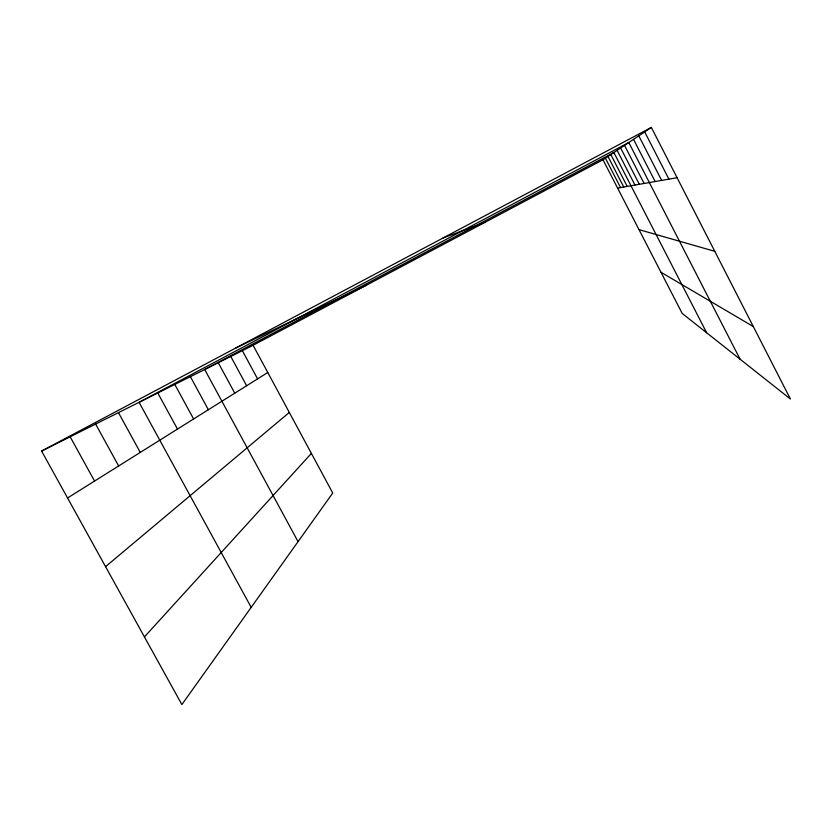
<?xml version="1.0" encoding="UTF-8"?>
<svg xmlns="http://www.w3.org/2000/svg" width="832" height="832" viewBox="0 0 832 832"><rect width="100%" height="100%" fill="white"/><g stroke="black" fill="none" stroke-linecap="round" stroke-linejoin="round"><path stroke-width="1.25" d="M144.435 636.896L311.397 453.409M105.57 566.654L289.307 412.443M602.992 159.775L651.342 127.442L790.4 398.996L682.209 313.446L602.992 159.775L253.105 345.29L41.6 451.069L181.875 704.558L332.738 493.012L253.105 345.29M67.558 497.983L267.779 372.497M41.6 451.069L651.342 127.442M235.799 347.994L366.267 285.293M442.988 238.025L485.212 222.227M617.594 188.084L677.092 177.726M639.007 229.632L714.771 251.316M660.982 272.262L753.303 326.55M70.148 436.79L94.567 481.052M95.618 424.06L118.654 465.962M251.191 607.37L139.079 402.324L628.784 142.522L740.095 359.216M118.456 412.63L140.265 452.41M157.778 392.964L177.476 429.094M298.064 541.642L204.693 369.502L613.87 152.506L706.659 332.779M190.393 376.657L208.364 409.739M174.803 384.446L193.606 418.985M230.776 356.46L246.626 385.757M218.265 362.71L234.759 393.182M242.362 350.667L257.587 378.882M610.813 154.554L627.214 186.41M607.994 156.437L623.75 187.013M605.405 158.174L620.547 187.574M644.686 131.893L668.907 179.15M638.789 135.834L661.648 180.409M633.516 139.36L655.169 181.542M624.52 145.382L644.093 183.466M620.641 147.971L639.319 184.298M617.105 150.342L634.972 185.058"/></g></svg>
